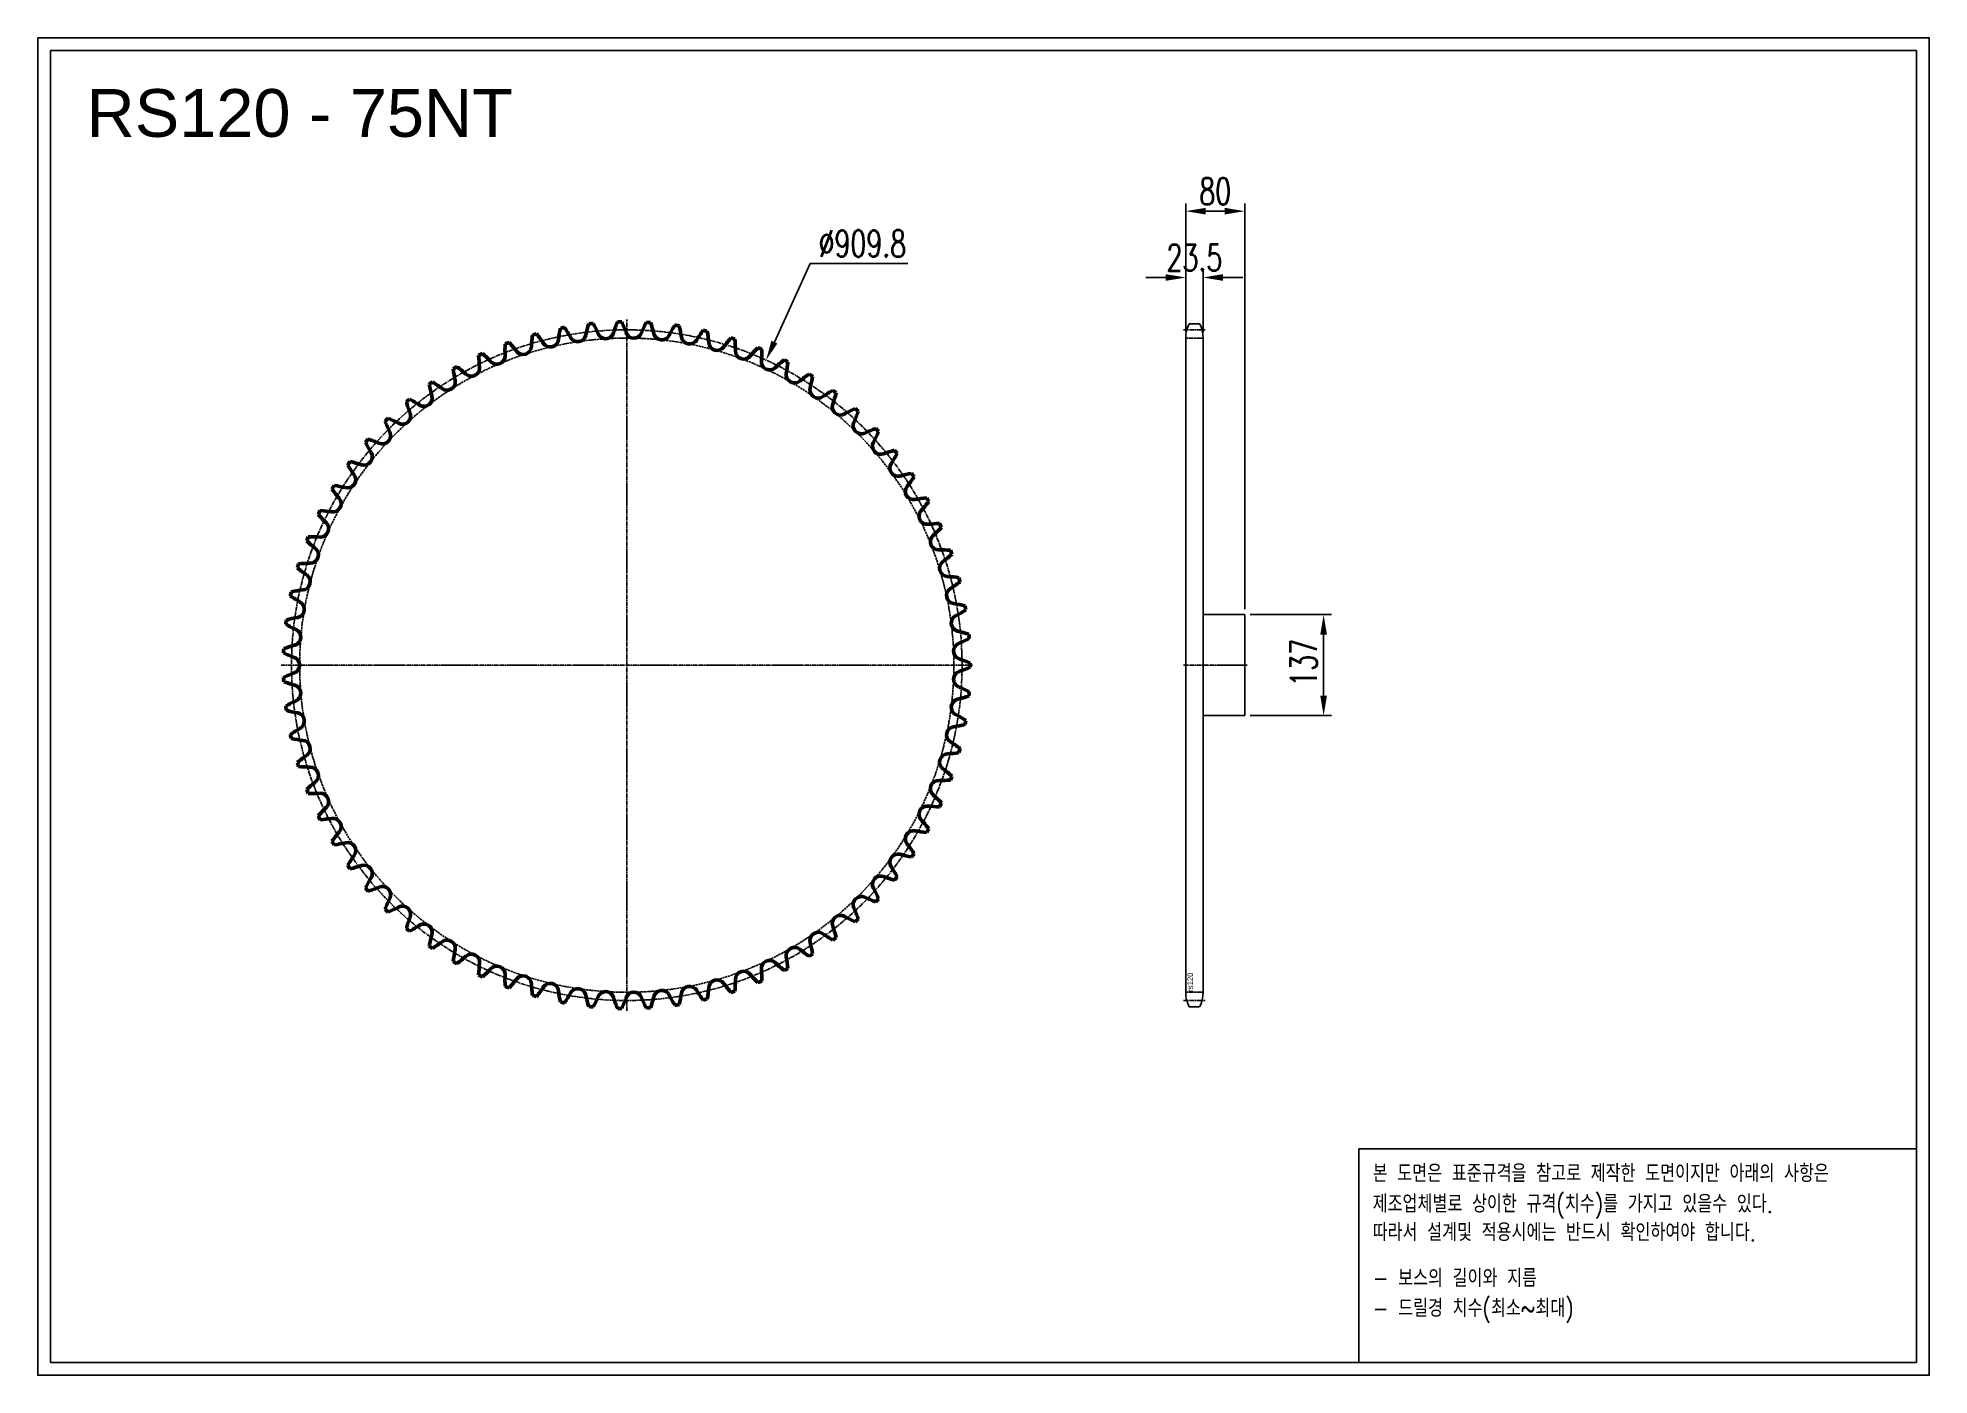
# Model space of a CAD drawing. Header units: millimetres. Extents: x -51438 to -48872, y 48101 to 49916.
import ezdxf

# ---------------------------------------------------------------- set-up
doc = ezdxf.new("R2010")
doc.units = ezdxf.units.MM
for name, pattern in [('AM_ISO02W050', [7.5, 6, -1.5]), ('AM_ISO02W050x2', [3.75, 3, -0.75]), ('AM_ISO08W050', [18, 12, -1.5, 3, -1.5]), ('AM_ISO08W050x2', [9, 6, -0.75, 1.5, -0.75])]:
    doc.linetypes.add(name, pattern=pattern)
for name, color, linetype, lineweight in [('AM_0N', 7, 'Continuous', 50), ('AM_3N', 6, 'AM_ISO02W050', 25), ('AM_7', 4, 'AM_ISO08W050', 25), ('AM_7N', 4, 'AM_ISO08W050', 25)]:
    doc.layers.add(name, color=color, linetype=linetype, lineweight=lineweight)
doc.layers.add('S-DIM', color=7, linetype='Continuous')
doc.styles.add('HAN', font='ROMANS.shx', dxfattribs={"width": 0.7, "bigfont": 'whgtxt.shx'})
doc.styles.add('HSG', font='SIMPLEX.shx', dxfattribs={"width": 0.7, "bigfont": 'HSG.shx'})
doc.styles.get("Standard").update_dxf_attribs({"font": 'arial.ttf'})
doc.dimstyles.new('APP50', dxfattribs={"dimscale": 15, "dimtxt": 2.4, "dimasz": 1.8, "dimexe": 0.7, "dimexo": 0.5, "dimgap": 0.6, "dimtad": 1, "dimtoh": 1, "dimdec": 1, "dimrnd": 0.01, "dimzin": 9, "dimdsep": 46, "dimtxsty": 'HSG', "dimcen": 0, "dimclrd": 1, "dimclre": 1, "dimclrt": 256, "dimazin": 2, "dimtp": 1, "dimtm": 1, "dimtfac": 0.5, "dimtdec": 1, "dimtofl": 0, "dimtmove": 0, "dimatfit": 3, "dimfxl": 0, "dimtvp": 1, "dimtolj": 2, "dimlwd": -1, "dimlwe": -1, "dimarcsym": 0})

# ---------------------------------------------------------------- blocks, each defined once
blk = doc.blocks.new('*D1')
at = {"layer": 'Defpoints', "color": 0, "transparency": 16777216}
for p in [(-49800.9, 49133), (-49800.9, 48996), (-49693.8, 48996)]:
    blk.add_point(p, dxfattribs=at)
at = {"layer": 'S-DIM', "color": 1, "transparency": 16777216}
for p, q in [((-49793.4, 49133), (-49683.3, 49133)), ((-49693.8, 49106), (-49693.8, 49023)), ((-49793.4, 48996), (-49683.3, 48996))]:
    blk.add_line(p, q, dxfattribs=at)
for points in [[(-49698.3, 49106), (-49689.3, 49106), (-49693.8, 49133)], [(-49698.3, 49023), (-49689.3, 49023), (-49693.8, 48996)]]:
    blk.add_solid(points, dxfattribs=at)
at = {"layer": 'S-DIM', "transparency": 16777216, "insert": (-49720.8, 49067.7), "char_height": 36, "attachment_point": 5, "rotation": 90, "style": 'HSG'}
blk.add_mtext('\\A2;137', dxfattribs=at)
blk = doc.blocks.new('*D2')
at = {"layer": 'Defpoints', "color": 0, "transparency": 16777216}
for p in [(-49857.4, 49590.4), (-49880.9, 49508.8), (-49857.4, 49508.2)]:
    blk.add_point(p, dxfattribs=at)
at = {"layer": 'S-DIM', "color": 1, "transparency": 16777216}
for p, q in [((-49907.9, 49590.4), (-49934.9, 49590.4)), ((-49880.9, 49516.3), (-49880.9, 49600.9)), ((-49857.4, 49515.7), (-49857.4, 49600.9)), ((-49830.4, 49590.4), (-49803.4, 49590.4))]:
    blk.add_line(p, q, dxfattribs=at)
for points in [[(-49907.9, 49594.9), (-49907.9, 49585.9), (-49880.9, 49590.4)], [(-49830.4, 49594.9), (-49830.4, 49585.9), (-49857.4, 49590.4)]]:
    blk.add_solid(points, dxfattribs=at)
at = {"layer": 'S-DIM', "transparency": 16777216, "insert": (-49869.1, 49617.4), "char_height": 36, "attachment_point": 5, "style": 'HSG'}
blk.add_mtext('\\A2;23.5', dxfattribs=at)
blk = doc.blocks.new('*D3')
at = {"layer": 'Defpoints', "color": 0, "transparency": 16777216}
for p in [(-49800.9, 49680.4), (-49880.9, 49508.8), (-49800.9, 49133)]:
    blk.add_point(p, dxfattribs=at)
at = {"layer": 'S-DIM', "color": 1, "transparency": 16777216}
for p, q in [((-49880.9, 49516.3), (-49880.9, 49690.9)), ((-49853.9, 49680.4), (-49827.9, 49680.4)), ((-49800.9, 49140.5), (-49800.9, 49690.9))]:
    blk.add_line(p, q, dxfattribs=at)
for points in [[(-49853.9, 49684.9), (-49853.9, 49675.9), (-49880.9, 49680.4)], [(-49827.9, 49684.9), (-49827.9, 49675.9), (-49800.9, 49680.4)]]:
    blk.add_solid(points, dxfattribs=at)
at = {"layer": 'S-DIM', "transparency": 16777216, "insert": (-49840.9, 49707.4), "char_height": 36, "attachment_point": 5, "style": 'HSG'}
blk.add_mtext('\\A2;80', dxfattribs=at)
blk = doc.blocks.new('notice1')
at = {"color": 4}
blk.add_lwpolyline([(-22142.12, 1735.9), (-22053.8, 1735.9), (-22053.8, 1702.07), (-22142.12, 1702.07)], close=True, dxfattribs=at)
at = {"color": 4, "style": 'HAN', "width": 0.8}
for s, p in [('본 도면은 표준규격을 참고로 제작한 도면이지만 아래의 사항은', (-22139.9, 1730.62)), ('제조업체별로 상이한 규격(치수)를 가지고 있을수 있다.', (-22139.9, 1725.78)), ('따라서 설계및 적용시에는 반드시 확인하여야 합니다.', (-22139.9, 1721.28)), ('- 보스의 길이와 지름', (-22139.9, 1714.03)), ('- 드릴경 치수(최소~최대)', (-22139.9, 1709.27))]:
    blk.add_text(s, height=2.7949, dxfattribs=at).set_placement(p)
blk = doc.blocks.new('*D5')
at = {"layer": 'Defpoints', "color": 0, "transparency": 16777216}
for p in [(-50450.3, 49478.2), (-50828.2, 48650.6)]:
    blk.add_point(p, dxfattribs=at)
at = {"layer": 'S-DIM', "color": 1, "linetype": 'ByBlock', "transparency": 16777216}
for p, q in [((-50390.4, 49609.4), (-50439, 49502.8)), ((-50257.8, 49609.4), (-50390.4, 49609.4))]:
    blk.add_line(p, q, dxfattribs=at)
at = {"layer": 'S-DIM', "color": 1, "transparency": 16777216}
blk.add_solid([(-50443.1, 49504.7), (-50434.9, 49500.9), (-50450.3, 49478.2)], dxfattribs=at)
at = {"layer": 'S-DIM', "transparency": 16777216, "insert": (-50319.6, 49636.4), "char_height": 36, "attachment_point": 5, "style": 'HSG'}
blk.add_mtext('\\A2;∅909.8', dxfattribs=at)

msp = doc.modelspace()

# ---------------------------------------------------------------- linework, layer by layer
for p, q in [((-49876.15, 49527.77), (-49862.12, 49527.77)), ((-49880.88, 49508.77), (-49880.88, 48620.11)), ((-49857.38, 49508.77), (-49857.38, 48620.11)), ((-49857.38, 49132.99), (-49800.88, 49132.99)), ((-49800.88, 49132.99), (-49800.88, 48995.99)), ((-49800.88, 48995.99), (-49857.38, 48995.99)), ((-49876.15, 48601.11), (-49862.12, 48601.11))]:
    msp.add_line(p, q)
for points in [[(-51438.33, 49915.58), (-48872.2, 49915.58), (-48872.2, 48101.15), (-51438.33, 48101.15)], [(-51421.05, 49898.3), (-48889.48, 49898.3), (-48889.48, 48118.43), (-51421.05, 48118.43)]]:
    msp.add_lwpolyline(points, close=True)
for centre, start, end in [((-49840.38, 49508.77), 152.02179, 180), ((-49897.88, 49508.77), 0, 27.97821), ((-49840.38, 48620.11), 180, 207.97821), ((-49897.88, 48620.11), 332.02179, 0)]:
    msp.add_arc(centre, 40.5, start, end)
at = {"layer": 'AM_0N'}
for centre, radius, start, end in [((-50493.97, 49468.81), 205.41, 163.38932, 167.8), ((-50639.24, 49064.44), 465.95, 95.64605, 96.35395), ((-50865.4, 49429.77), 205.41, 24.2, 28.61068), ((-50460.64, 49455.23), 205.41, 158.58932, 163), ((-50639.24, 49064.44), 465.95, 90.84605, 91.55395), ((-50834.04, 49447.41), 205.41, 19.4, 23.81068), ((-50428.57, 49438.92), 205.41, 153.78932, 158.2), ((-50639.24, 49064.44), 465.95, 86.04605, 86.75395), ((-50801.31, 49462.37), 205.41, 14.6, 19.01068), ((-50639.24, 49064.44), 465.95, 110.04605, 110.75395), ((-50949.15, 49362.05), 205.41, 38.6, 43.01068), ((-50563.44, 49487.37), 205.41, 172.98932, 177.4), ((-50639.24, 49064.44), 465.95, 105.24605, 105.95395), ((-50923.16, 49386.93), 205.41, 33.8, 38.21068), ((-50743.14, 49507.45), 11.23, 213.8, 352.6), ((-50528.32, 49479.54), 205.41, 168.18932, 172.6), ((-50639.24, 49064.44), 465.95, 100.44605, 101.15395), ((-50895.18, 49409.56), 205.41, 29, 33.41068), ((-50705.71, 49514.59), 11.23, 209, 347.8), ((-50667.81, 49518.57), 11.23, 204.2, 343), ((-50629.71, 49519.37), 11.23, 199.4, 338.2), ((-50591.67, 49516.98), 11.23, 194.6, 333.4), ((-50397.97, 49419.98), 205.41, 148.98932, 153.4), ((-50639.24, 49064.44), 465.95, 81.24605, 81.95395), ((-50767.44, 49474.54), 205.41, 9.8, 14.21068), ((-50553.97, 49511.41), 11.23, 189.8, 328.6), ((-50369.07, 49398.54), 205.41, 144.18932, 148.6), ((-50639.24, 49064.44), 465.95, 76.44605, 77.15395), ((-50732.68, 49483.83), 205.41, 5, 9.41068), ((-50516.87, 49502.71), 11.23, 185, 323.8), ((-50342.06, 49374.76), 205.41, 139.38932, 143.8), ((-50639.24, 49064.44), 465.95, 71.64605, 72.35395), ((-50697.26, 49490.17), 205.41, 0.2, 4.61068), ((-50639.24, 49064.44), 465.95, 114.84605, 115.55395), ((-50635.03, 49494.09), 205.41, 182.58932, 187), ((-50972.97, 49335.07), 205.41, 43.4, 47.81068), ((-50815.57, 49483.91), 11.23, 223.4, 2.2), ((-50599.1, 49492.23), 205.41, 177.78932, 182.2), ((-50779.85, 49497.2), 11.23, 218.6, 357.4), ((-50480.63, 49490.93), 11.23, 180.2, 319), ((-50317.13, 49348.81), 205.41, 134.58932, 139), ((-50639.24, 49064.44), 465.95, 66.84605, 67.55395), ((-50445.5, 49476.16), 11.23, 175.4, 314.2), ((-50661.43, 49493.54), 205.41, 355.4, 359.81068), ((-50294.47, 49320.86), 205.41, 129.78932, 134.2), ((-50639.24, 49064.44), 465.95, 62.04605, 62.75395), ((-50625.45, 49493.89), 205.41, 350.6, 355.01068), ((-50883.05, 49448.63), 11.23, 233, 11.8), ((-50639.24, 49064.44), 465.95, 119.64605, 120.35395), ((-50671, 49492.93), 205.41, 187.38932, 191.8), ((-50994.44, 49306.19), 205.41, 48.2, 52.61068), ((-50850.05, 49467.69), 11.23, 228.2, 7), ((-50411.72, 49458.51), 11.23, 170.6, 309.4), ((-50274.22, 49291.11), 205.41, 124.98932, 129.4), ((-50639.24, 49064.44), 465.95, 57.24605, 57.95395), ((-50589.56, 49491.23), 205.41, 345.8, 350.21068), ((-50639.24, 49064.44), 465.95, 129.24605, 129.95395), ((-51029.79, 49243.57), 205.41, 57.8, 62.21068), ((-50914.35, 49426.88), 11.23, 237.8, 16.6), ((-50639.24, 49064.44), 465.95, 124.44605, 125.15395), ((-50706.75, 49488.77), 205.41, 192.18932, 196.6), ((-51013.43, 49275.62), 205.41, 53, 57.41068), ((-50379.55, 49438.09), 11.23, 165.8, 304.6), ((-50256.53, 49259.77), 205.41, 120.18932, 124.6), ((-50639.24, 49064.44), 465.95, 52.44605, 53.15395), ((-50554.02, 49485.57), 205.41, 341, 345.41068), ((-50639.24, 49064.44), 465.95, 134.04605, 134.75395), ((-51043.41, 49210.26), 205.41, 62.6, 67.01068), ((-50943.71, 49402.59), 11.23, 242.6, 21.4), ((-50742.02, 49481.64), 205.41, 196.98932, 201.4), ((-50349.19, 49415.04), 11.23, 161, 299.8), ((-50241.53, 49227.06), 205.41, 115.38932, 119.8), ((-50519.08, 49476.97), 205.41, 336.2, 340.61068), ((-50639.24, 49064.44), 465.95, 47.64605, 48.35395), ((-50970.94, 49375.93), 11.23, 247.4, 26.2), ((-50776.57, 49471.57), 205.41, 201.78932, 206.2), ((-50320.87, 49389.54), 11.23, 156.2, 295), ((-50229.32, 49193.21), 205.41, 110.58932, 115), ((-50484.98, 49465.46), 205.41, 331.4, 335.81068), ((-50639.24, 49064.44), 465.95, 42.84605, 43.55395), ((-50995.84, 49347.08), 11.23, 252.2, 31), ((-50639.24, 49064.44), 465.95, 138.84605, 139.55395), ((-50810.15, 49458.65), 205.41, 206.58932, 211), ((-51054.19, 49175.93), 205.41, 67.4, 71.81068), ((-50294.78, 49361.76), 11.23, 151.4, 290.2), ((-50219.98, 49158.46), 205.41, 105.78932, 110.2), ((-50451.97, 49451.15), 205.41, 326.6, 331.01068), ((-50639.24, 49064.44), 465.95, 38.04605, 38.75395), ((-51018.24, 49316.25), 11.23, 257, 35.8), ((-50639.24, 49064.44), 465.95, 143.64605, 144.35395), ((-50842.54, 49442.97), 205.41, 211.38932, 215.8), ((-51062.06, 49140.82), 205.41, 72.2, 76.61068), ((-50271.11, 49331.9), 11.23, 146.6, 285.4), ((-50213.58, 49123.05), 205.41, 100.98932, 105.4), ((-50639.24, 49064.44), 465.95, 33.24605, 33.95395), ((-50639.24, 49064.44), 465.95, 148.44605, 149.15395), ((-50873.5, 49424.63), 205.41, 216.18932, 220.6), ((-51066.97, 49105.17), 205.41, 77, 81.41068), ((-50250.02, 49300.16), 11.23, 141.8, 280.6), ((-50420.26, 49434.12), 205.41, 321.8, 326.21068), ((-50639.24, 49064.44), 465.95, 153.24605, 153.95395), ((-51068.88, 49069.23), 205.41, 81.8, 86.21068), ((-51037.98, 49283.65), 11.23, 261.8, 40.6), ((-50210.17, 49087.22), 205.41, 96.18932, 100.6), ((-50231.66, 49266.76), 11.23, 137, 275.8), ((-50390.1, 49414.5), 205.41, 317, 321.41068), ((-50639.24, 49064.44), 465.95, 28.44605, 29.15395), ((-50902.82, 49403.76), 205.41, 220.98932, 225.4), ((-51054.93, 49249.52), 11.23, 266.6, 45.4), ((-50209.77, 49051.24), 205.41, 91.38932, 95.8), ((-50361.68, 49392.43), 205.41, 312.2, 316.61068), ((-50639.24, 49064.44), 465.95, 23.64605, 24.35395), ((-50639.24, 49064.44), 465.95, 158.04605, 158.75395), ((-50930.29, 49380.52), 205.41, 225.78932, 230.2), ((-51067.78, 49033.27), 205.41, 86.6, 91.01068), ((-51068.96, 49214.08), 11.23, 271.4, 50.2), ((-50216.16, 49231.95), 11.23, 132.2, 271), ((-50212.38, 49015.35), 205.41, 86.58932, 91), ((-50639.24, 49064.44), 465.95, 18.84605, 19.55395), ((-50639.24, 49064.44), 465.95, 162.84605, 163.55395), ((-50955.72, 49355.05), 205.41, 230.58932, 235), ((-51063.66, 48997.52), 205.41, 91.4, 95.81068), ((-50203.63, 49195.96), 11.23, 127.4, 266.2), ((-50335.21, 49368.05), 205.41, 307.4, 311.81068), ((-51079.97, 49177.6), 11.23, 276.2, 55), ((-50194.15, 49159.04), 11.23, 122.6, 261.4), ((-50217.99, 48979.8), 205.41, 81.78932, 86.2), ((-50310.87, 49341.55), 205.41, 302.6, 307.01068), ((-50639.24, 49064.44), 465.95, 14.04605, 14.75395), ((-50639.24, 49064.44), 465.95, 167.64605, 168.35395), ((-50978.93, 49327.55), 205.41, 235.38932, 239.8), ((-51056.58, 48962.24), 205.41, 96.2, 100.61068), ((-51087.89, 49140.32), 11.23, 281, 59.8), ((-50226.55, 48944.85), 205.41, 76.98932, 81.4), ((-50639.24, 49064.44), 465.95, 9.24605, 9.95395), ((-50639.24, 49064.44), 465.95, 172.44605, 173.15395), ((-50999.75, 49298.21), 205.41, 240.18932, 244.6), ((-51046.56, 48927.67), 205.41, 101, 105.41068), ((-50187.8, 49121.47), 11.23, 117.8, 256.6), ((-50288.83, 49313.1), 205.41, 297.8, 302.21068), ((-51033.69, 48894.07), 205.41, 105.8, 110.21068), ((-51092.67, 49102.51), 11.23, 285.8, 64.6), ((-50184.61, 49083.49), 11.23, 113, 251.8), ((-50238, 48910.74), 205.41, 72.18932, 76.6), ((-50269.25, 49282.9), 205.41, 293, 297.41068), ((-50639.24, 49064.44), 465.95, 4.44605, 5.15395), ((-50639.24, 49064.44), 465.95, 177.24605, 177.95395), ((-51018.05, 49267.22), 205.41, 244.98932, 249.4), ((-51094.27, 49064.44), 11.23, 290.6, 69.4), ((-50252.27, 48877.7), 205.41, 67.38932, 71.8), ((-50639.24, 49064.44), 465.95, 359.64605, 0.35395), ((-51018.05, 48861.66), 205.41, 110.6, 115.01068), ((-50639.24, 49064.44), 465.95, 182.04605, 182.75395), ((-51033.69, 49234.81), 205.41, 249.78932, 254.2), ((-50184.61, 49045.38), 11.23, 108.2, 247), ((-50252.27, 49251.18), 205.41, 288.2, 292.61068), ((-50999.75, 48830.67), 205.41, 115.4, 119.81068), ((-51092.67, 49026.36), 11.23, 295.4, 74.2), ((-50187.8, 49007.41), 11.23, 103.4, 242.2), ((-50238, 49218.14), 205.41, 283.4, 287.81068), ((-50269.25, 48845.97), 205.41, 62.58932, 67), ((-50639.24, 49064.44), 465.95, 354.84605, 355.55395), ((-50639.24, 49064.44), 465.95, 186.84605, 187.55395), ((-51046.56, 49201.21), 205.41, 254.58932, 259), ((-51087.89, 48988.55), 11.23, 300.2, 79), ((-50288.83, 48815.78), 205.41, 57.78932, 62.2), ((-50639.24, 49064.44), 465.95, 350.04605, 350.75395), ((-50978.93, 48801.33), 205.41, 120.2, 124.61068), ((-50639.24, 49064.44), 465.95, 191.64605, 192.35395), ((-51056.58, 49166.64), 205.41, 259.38932, 263.8), ((-51079.97, 48951.28), 11.23, 305, 83.8), ((-50194.15, 48969.83), 11.23, 98.6, 237.4), ((-50226.55, 49184.03), 205.41, 278.6, 283.01068), ((-50955.72, 48773.82), 205.41, 125, 129.41068), ((-50203.63, 48932.92), 11.23, 93.8, 232.6), ((-50217.99, 49149.08), 205.41, 273.8, 278.21068), ((-50310.87, 48787.33), 205.41, 52.98932, 57.4), ((-50639.24, 49064.44), 465.95, 345.24605, 345.95395), ((-50639.24, 49064.44), 465.95, 196.44605, 197.15395), ((-51063.66, 49131.36), 205.41, 264.18932, 268.6), ((-51068.96, 48914.79), 11.23, 309.8, 88.6), ((-50335.21, 48760.83), 205.41, 48.18932, 52.6), ((-50639.24, 49064.44), 465.95, 340.44605, 341.15395), ((-50930.29, 48748.36), 205.41, 129.8, 134.21068), ((-50639.24, 49064.44), 465.95, 201.24605, 201.95395), ((-51067.78, 49095.61), 205.41, 268.98932, 273.4), ((-51054.93, 48879.36), 11.23, 314.6, 93.4), ((-50216.16, 48896.93), 11.23, 89, 227.8), ((-50361.68, 48736.45), 205.41, 43.38932, 47.8), ((-50212.38, 49113.53), 205.41, 269, 273.41068), ((-50902.82, 48725.11), 205.41, 134.6, 139.01068), ((-50639.24, 49064.44), 465.95, 206.04605, 206.75395), ((-50231.66, 48862.12), 11.23, 84.2, 223), ((-50209.77, 49077.64), 205.41, 264.2, 268.61068), ((-50639.24, 49064.44), 465.95, 335.64605, 336.35395), ((-51068.88, 49059.64), 205.41, 273.78932, 278.2), ((-51037.98, 48845.23), 11.23, 319.4, 98.2), ((-50873.5, 48704.25), 205.41, 139.4, 143.81068), ((-50250.02, 48828.72), 11.23, 79.4, 218.2), ((-50210.17, 49041.66), 205.41, 259.4, 263.81068), ((-50390.1, 48714.37), 205.41, 38.58932, 43), ((-50639.24, 49064.44), 465.95, 330.84605, 331.55395), ((-50639.24, 49064.44), 465.95, 210.84605, 211.55395), ((-51066.97, 49023.71), 205.41, 278.58932, 283), ((-51018.24, 48812.63), 11.23, 324.2, 103), ((-50271.11, 48796.98), 11.23, 74.6, 213.4), ((-50213.58, 49005.83), 205.41, 254.6, 259.01068), ((-50420.26, 48694.75), 205.41, 33.78932, 38.2), ((-50639.24, 49064.44), 465.95, 326.04605, 326.75395), ((-50842.54, 48685.91), 205.41, 144.2, 148.61068), ((-50639.24, 49064.44), 465.95, 215.64605, 216.35395), ((-51062.06, 48988.06), 205.41, 283.38932, 287.8), ((-50995.84, 48781.8), 11.23, 329, 107.8), ((-50451.97, 48677.73), 205.41, 28.98932, 33.4), ((-50810.15, 48670.22), 205.41, 149, 153.41068), ((-50639.24, 49064.44), 465.95, 220.44605, 221.15395), ((-51054.19, 48952.95), 205.41, 288.18932, 292.6), ((-50970.94, 48752.95), 11.23, 333.8, 112.6), ((-50294.78, 48767.11), 11.23, 69.8, 208.6), ((-50484.98, 48663.41), 205.41, 24.18932, 28.6), ((-50219.98, 48970.42), 205.41, 249.8, 254.21068), ((-50639.24, 49064.44), 465.95, 321.24605, 321.95395), ((-50776.57, 48657.31), 205.41, 153.8, 158.21068), ((-50639.24, 49064.44), 465.95, 225.24605, 225.95395), ((-51043.41, 48918.61), 205.41, 292.98932, 297.4), ((-50943.71, 48726.29), 11.23, 338.6, 117.4), ((-50320.87, 48739.33), 11.23, 65, 203.8), ((-50519.08, 48651.91), 205.41, 19.38932, 23.8), ((-50229.32, 48935.67), 205.41, 245, 249.41068), ((-50639.24, 49064.44), 465.95, 316.44605, 317.15395), ((-50742.02, 48647.24), 205.41, 158.6, 163.01068), ((-50639.24, 49064.44), 465.95, 230.04605, 230.75395), ((-51029.79, 48885.31), 205.41, 297.78932, 302.2), ((-50914.35, 48701.99), 11.23, 343.4, 122.2), ((-50349.19, 48713.83), 11.23, 60.2, 199), ((-50554.02, 48643.3), 205.41, 14.58932, 19), ((-50241.53, 48901.82), 205.41, 240.2, 244.61068), ((-50639.24, 49064.44), 465.95, 311.64605, 312.35395), ((-50706.75, 48640.11), 205.41, 163.4, 167.81068), ((-50639.24, 49064.44), 465.95, 234.84605, 235.55395), ((-51013.43, 48853.25), 205.41, 302.58932, 307), ((-50883.05, 48680.24), 11.23, 348.2, 127), ((-50411.72, 48670.37), 11.23, 50.6, 189.4), ((-50379.55, 48690.79), 11.23, 55.4, 194.2), ((-50589.56, 48637.65), 205.41, 9.78932, 14.2), ((-50256.53, 48869.11), 205.41, 235.4, 239.81068), ((-50639.24, 49064.44), 465.95, 306.84605, 307.55395), ((-50671, 48635.94), 205.41, 168.2, 172.61068), ((-50639.24, 49064.44), 465.95, 239.64605, 240.35395), ((-50994.44, 48822.68), 205.41, 307.38932, 311.8), ((-50850.05, 48661.19), 11.23, 353, 131.8), ((-50635.03, 48634.79), 205.41, 173, 177.41068), ((-50815.57, 48644.96), 11.23, 357.8, 136.6), ((-50445.5, 48652.72), 11.23, 45.8, 184.6), ((-50294.47, 48808.02), 205.41, 225.8, 230.21068), ((-50625.45, 48634.99), 205.41, 4.98932, 9.4), ((-50274.22, 48837.77), 205.41, 230.6, 235.01068), ((-50639.24, 49064.44), 465.95, 302.04605, 302.75395), ((-50639.24, 49064.44), 465.95, 244.44605, 245.15395), ((-50972.97, 48793.81), 205.41, 312.18932, 316.6), ((-50599.1, 48636.65), 205.41, 177.8, 182.21068), ((-50639.24, 49064.44), 465.95, 249.24605, 249.95395), ((-50949.15, 48766.83), 205.41, 316.98932, 321.4), ((-50779.85, 48631.68), 11.23, 2.6, 141.4), ((-50563.44, 48641.51), 205.41, 182.6, 187.01068), ((-50743.14, 48621.43), 11.23, 7.4, 146.2), ((-50553.97, 48617.47), 11.23, 31.4, 170.2), ((-50516.87, 48626.17), 11.23, 36.2, 175), ((-50342.06, 48754.12), 205.41, 216.2, 220.61068), ((-50697.26, 48638.7), 205.41, 355.38932, 359.8), ((-50480.63, 48637.95), 11.23, 41, 179.8), ((-50317.13, 48780.07), 205.41, 221, 225.41068), ((-50639.24, 49064.44), 465.95, 292.44605, 293.15395), ((-50661.43, 48635.34), 205.41, 0.18932, 4.6), ((-50639.24, 49064.44), 465.95, 297.24605, 297.95395), ((-50639.24, 49064.44), 465.95, 254.04605, 254.75395), ((-50923.16, 48741.94), 205.41, 321.78932, 326.2), ((-50528.32, 48649.33), 205.41, 187.4, 191.81068), ((-50639.24, 49064.44), 465.95, 258.84605, 259.55395), ((-50895.18, 48719.32), 205.41, 326.58932, 331), ((-50705.71, 48614.29), 11.23, 12.2, 151), ((-50493.97, 48660.07), 205.41, 192.2, 196.61068), ((-50865.4, 48699.11), 205.41, 331.38932, 335.8), ((-50667.81, 48610.31), 11.23, 17, 155.8), ((-50460.64, 48673.64), 205.41, 197, 201.41068), ((-50834.04, 48681.47), 205.41, 336.18932, 340.6), ((-50629.71, 48609.51), 11.23, 21.8, 160.6), ((-50428.57, 48689.96), 205.41, 201.8, 206.21068), ((-50801.31, 48666.51), 205.41, 340.98932, 345.4), ((-50591.67, 48611.9), 11.23, 26.6, 165.4), ((-50397.97, 48708.9), 205.41, 206.6, 211.01068), ((-50639.24, 49064.44), 465.95, 278.04605, 278.75395), ((-50767.44, 48654.34), 205.41, 345.78932, 350.2), ((-50369.07, 48730.34), 205.41, 211.4, 215.81068), ((-50639.24, 49064.44), 465.95, 282.84605, 283.55395), ((-50732.68, 48645.05), 205.41, 350.58932, 355), ((-50639.24, 49064.44), 465.95, 287.64605, 288.35395), ((-50639.24, 49064.44), 465.95, 263.64605, 264.35395), ((-50639.24, 49064.44), 465.95, 268.44605, 269.15395), ((-50639.24, 49064.44), 465.95, 273.24605, 273.95395)]:
    msp.add_arc(centre, radius, start, end, dxfattribs=at)
at = {"layer": 'AM_3N', "linetype": 'AM_ISO02W050x2'}
for p, q in [((-49880.88, 49508.24), (-49857.38, 49508.24)), ((-49880.88, 48620.64), (-49857.38, 48620.64))]:
    msp.add_line(p, q, dxfattribs=at)
msp.add_circle((-50639.24, 49064.44), 443.8, dxfattribs=at)
at = {"layer": 'AM_7', "linetype": 'AM_ISO08W050x2'}
for p, q in [((-49883.88, 49519.36), (-49854.38, 49519.36)), ((-49883.88, 49064.49), (-49797.45, 49064.49)), ((-49883.88, 48609.52), (-49854.38, 48609.52))]:
    msp.add_line(p, q, dxfattribs=at)
msp.add_circle((-50639.24, 49064.44), 454.92, dxfattribs=at)
at = {"layer": 'AM_7N', "linetype": 'AM_ISO08W050x2'}
for p, q in [((-50639.24, 48595.49), (-50639.24, 49533.39)), ((-51108.19, 49064.44), (-50170.29, 49064.44))]:
    msp.add_line(p, q, dxfattribs=at)

# ---------------------------------------------------------------- block references
at = {"xscale": 8.568015886756081, "yscale": 8.568015886756081, "zscale": 8.568015886756081}
msp.add_blockref('notice1', (140067.8, 33535.09), dxfattribs=at)

# ---------------------------------------------------------------- texts
msp.add_text('RS120 - 75NT', height=64.8011).set_placement((-51372.24, 49781.22))
msp.add_text('rs120', height=7.5, rotation=90).set_placement((-49871.04, 48621.22))

# ---------------------------------------------------------------- dimensions: what is measured, and where the dimension line sits
at = {"layer": 'S-DIM'}
dim = msp.add_linear_dim(base=(-49800.88, 49680.41), p1=(-49880.88, 49508.77), p2=(-49800.88, 49132.99), dimstyle='APP50', dxfattribs=at)
dim.commit()
dim.dimension.update_dxf_attribs({"geometry": '*D3', "text_midpoint": (-49840.88, 49707.41)})
dim = msp.add_diameter_dim_2p(p1=(-50828.22, 48650.63), p2=(-50450.25, 49478.24), dimstyle='APP50', override={"dimarcsym": 1}, dxfattribs=at)
dim.commit()
dim.dimension.update_dxf_attribs({"geometry": '*D5', "text_midpoint": (-50319.57, 49609.37), "dimtype": 131})
dim = msp.add_linear_dim(base=(-49857.38, 49590.41), p1=(-49880.88, 49508.77), p2=(-49857.38, 49508.24), dimstyle='APP50', dxfattribs=at)
dim.commit()
dim.dimension.update_dxf_attribs({"geometry": '*D2', "text_midpoint": (-49869.13, 49590.41), "dimtype": 128})
dim = msp.add_linear_dim(base=(-49693.81, 48995.99), p1=(-49800.88, 49132.99), p2=(-49800.88, 48995.99), angle=90, dimstyle='APP50', dxfattribs=at)
dim.commit()
dim.dimension.update_dxf_attribs({"geometry": '*D1', "text_midpoint": (-49693.81, 49067.72), "dimtype": 128})

doc.saveas('drawing.dxf')
